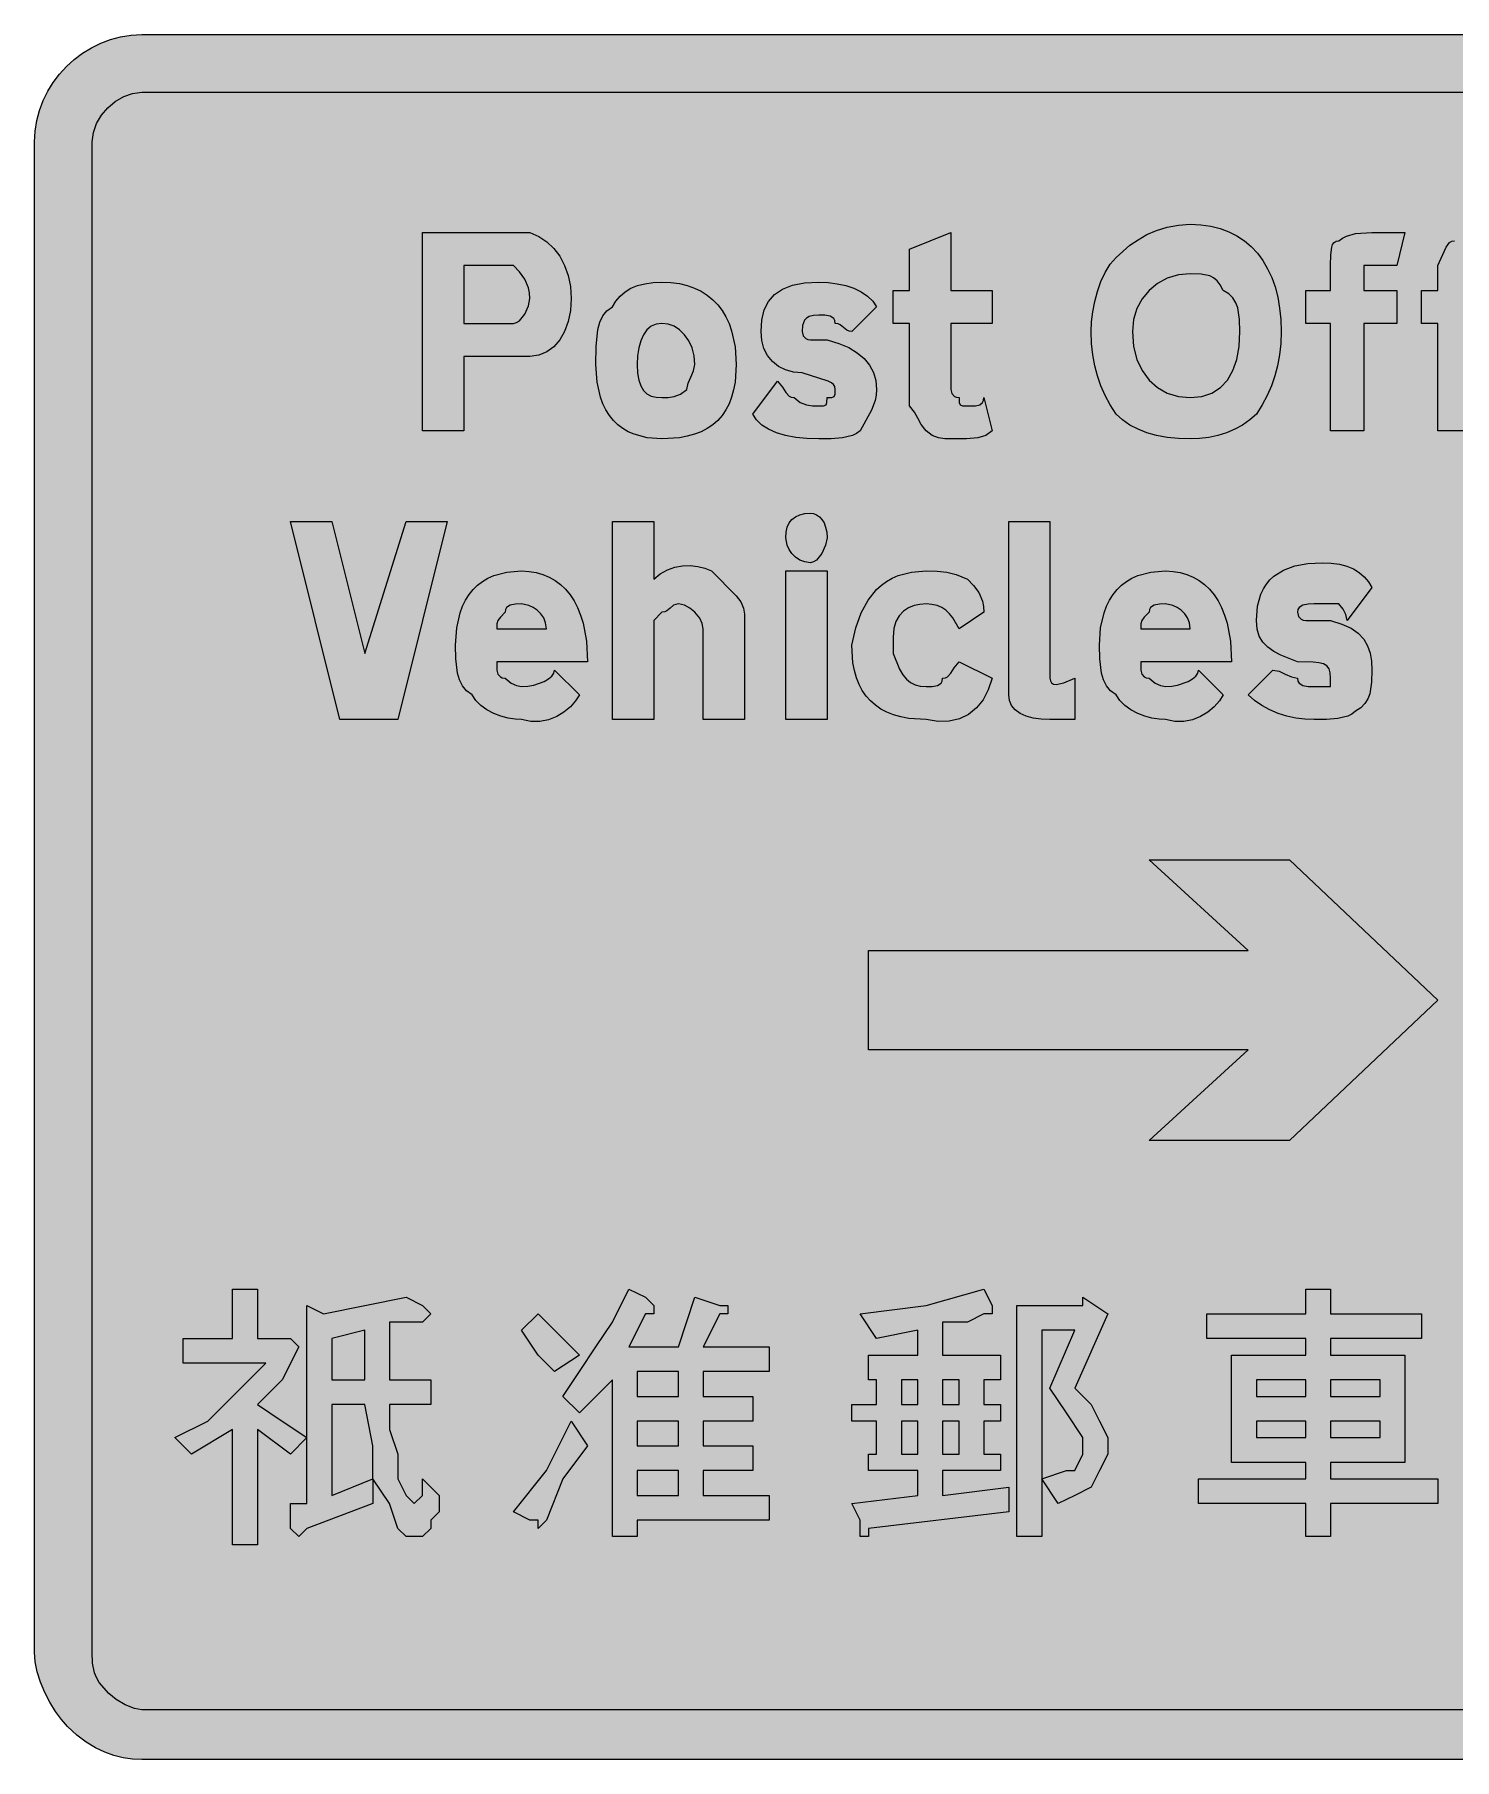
# Model space of a CAD drawing. Header units: metres. Extents: x 122 to 446, y 10 to 261.
# Drawn here: x 121.9 to 328.3, y 10.3 to 261.1 of the extents above; entities that cross this region are included whole.
import ezdxf

# ---------------------------------------------------------------- set-up
doc = ezdxf.new("R2010")
doc.units = ezdxf.units.M
doc.layers.add('FILL_BLACK_000000', color=7, linetype='Continuous', true_color=0x000000)
doc.layers.add('FILL_WHITE_FFFFFF', color=7, linetype='Continuous', true_color=0xffffff)

msp = doc.modelspace()

# ---------------------------------------------------------------- hatches: boundary and pattern name
at = {"layer": 'FILL_BLACK_000000', "true_color": 0x000000}
h = msp.add_hatch(color=7, dxfattribs=at)
h.dxf.hatch_style = 1
h.paths.add_polyline_path([(430.29, 261.12), (432.03, 261.01), (433.67, 260.71), (435.18, 260.23), (436.59, 259.62), (437.88, 258.89), (439.06, 258.08), (441.09, 256.32), (442.33, 254.97), (443.36, 253.62), (444.19, 252.27), (444.84, 250.92), (445.32, 249.57), (445.65, 248.22), (445.83, 246.87), (445.89, 245.52), (445.89, 25.92), (445.87, 24.31), (445.74, 22.92), (445.38, 21.53), (444.69, 19.92), (444.46, 18.83), (443.79, 17.52), (443.28, 16.85), (442.67, 16.21), (441.93, 15.62), (441.09, 15.12), (439.14, 13.32), (437.88, 12.42), (436.29, 11.52), (435.79, 11.12), (435.18, 10.83), (433.74, 10.47), (432.07, 10.34), (430.29, 10.32), (137.49, 10.32), (136.14, 10.38), (134.79, 10.56), (133.44, 10.89), (132.09, 11.37), (130.74, 12.02), (129.39, 12.85), (128.04, 13.88), (126.69, 15.12), (125.79, 16.13), (124.93, 17.31), (124.12, 18.64), (123.39, 20.07), (122.78, 21.55), (122.3, 23.05), (122, 24.52), (121.89, 25.92), (121.89, 245.52), (121.97, 247.08), (122.22, 248.6), (122.61, 250.08), (123.15, 251.5), (123.82, 252.86), (124.61, 254.15), (125.52, 255.35), (126.54, 256.47), (127.66, 257.49), (128.86, 258.4), (130.15, 259.19), (131.51, 259.86), (132.93, 260.4), (134.41, 260.79), (135.93, 261.04), (137.49, 261.12), (430.29, 261.12)])
h = msp.add_hatch(color=7, dxfattribs=at)
h.dxf.hatch_style = 1
h.paths.add_polyline_path([(292.87, 233.24), (294.23, 232.9), (295.5, 232.43), (296.67, 231.84), (297.76, 231.12), (298.75, 230.28), (299.64, 229.32), (300.43, 228.25), (301.13, 227.07), (301.72, 225.79), (302.21, 224.41), (302.59, 222.92), (302.87, 221.35), (303.03, 219.68), (303.09, 217.92), (303.03, 216.17), (302.86, 214.53), (302.58, 212.96), (302.19, 211.47), (301.68, 210.03), (301.07, 208.64), (300.33, 207.27), (299.49, 205.92), (298.54, 205.08), (297.48, 204.34), (296.35, 203.73), (295.14, 203.22), (293.88, 202.83), (292.57, 202.54), (291.24, 202.38), (289.89, 202.32), (288.15, 202.38), (286.52, 202.54), (285, 202.83), (283.59, 203.22), (282.3, 203.73), (281.12, 204.34), (280.05, 205.08), (279.09, 205.92), (278.25, 207.27), (277.52, 208.64), (276.9, 210.03), (276.39, 211.47), (276, 212.96), (275.72, 214.53), (275.55, 216.17), (275.49, 217.92), (275.55, 219.32), (275.72, 220.79), (276, 222.29), (276.39, 223.77), (276.9, 225.2), (277.52, 226.53), (278.25, 227.71), (279.09, 228.72), (281.12, 230.48), (282.3, 231.29), (283.59, 232.02), (285, 232.63), (286.52, 233.11), (288.15, 233.41), (289.89, 233.52), (291.42, 233.45), (292.87, 233.24)])
h.paths.add_polyline_path([(296.79, 221.37), (296.5, 222.13), (296.08, 222.81), (295.48, 223.42), (294.69, 223.92), (294.24, 224.71), (293.77, 225.31), (293.28, 225.73), (292.74, 226.02), (291.48, 226.28), (289.89, 226.32), (288.15, 226.16), (286.55, 225.68), (285.12, 224.93), (283.89, 223.92), (282.88, 222.69), (282.13, 221.26), (281.65, 219.66), (281.49, 217.92), (281.65, 215.78), (282.13, 213.89), (282.88, 212.25), (283.89, 210.87), (285.12, 209.78), (286.55, 208.98), (288.15, 208.49), (289.89, 208.32), (291.58, 208.49), (293.04, 208.98), (294.28, 209.78), (295.29, 210.87), (296.08, 212.25), (296.64, 213.89), (296.98, 215.78), (297.09, 217.92), (297.05, 219.7), (296.79, 221.37)], flags=16)
h = msp.add_hatch(color=7, dxfattribs=at)
h.dxf.hatch_style = 1
h.paths.add_polyline_path([(178.29, 203.52), (178.29, 232.32), (192.69, 232.32), (193.89, 232.32), (195.18, 231.76), (196.35, 230.99), (197.37, 230.02), (198.24, 228.87), (198.94, 227.55), (199.46, 226.08), (199.78, 224.46), (199.89, 222.72), (199.78, 220.98), (199.46, 219.38), (198.94, 217.95), (198.24, 216.72), (197.37, 215.71), (196.35, 214.96), (195.18, 214.48), (193.89, 214.32), (192.69, 214.32), (184.29, 214.32), (184.29, 203.52), (178.29, 203.52)])
h.paths.add_polyline_path([(191.49, 219.12), (191.94, 219.23), (192.37, 219.51), (193.14, 220.47), (193.68, 221.65), (193.89, 222.72), (193.84, 223.57), (193.68, 224.31), (193.14, 225.57), (192.37, 226.6), (191.49, 227.52), (190.29, 227.52), (184.29, 227.52), (184.29, 219.12), (190.29, 219.12), (191.49, 219.12)], flags=16)
h = msp.add_hatch(color=7, dxfattribs=at)
h.dxf.hatch_style = 1
h.paths.add_polyline_path([(261.09, 223.92), (261.09, 219.12), (255.09, 219.12), (255.09, 209.52), (255.24, 208.92), (255.6, 208.51), (255.89, 208.37), (256.29, 208.32), (256.31, 207.63), (256.44, 207.27), (256.8, 207.14), (257.49, 207.12), (258.69, 207.12), (259.29, 207.27), (259.7, 207.63), (259.84, 207.92), (259.89, 208.32), (261.09, 203.52), (260.15, 202.83), (258.99, 202.47), (257.38, 202.34), (255.09, 202.32), (254.19, 202.34), (253.29, 202.47), (252.39, 202.83), (251.49, 203.52), (250.78, 204.42), (250.29, 205.32), (249.8, 206.22), (249.09, 207.12), (249.09, 219.12), (246.69, 219.12), (246.69, 223.92), (249.09, 223.92), (249.09, 229.92), (255.09, 232.32), (255.09, 223.92), (261.09, 223.92)])
h = msp.add_hatch(color=7, dxfattribs=at)
h.dxf.hatch_style = 1
h.paths.add_polyline_path([(310.29, 203.52), (310.29, 219.12), (306.69, 219.12), (306.69, 223.92), (310.29, 223.92), (310.29, 227.52), (310.31, 229.09), (310.44, 230.22), (310.58, 230.61), (310.8, 230.89), (311.09, 231.06), (311.49, 231.12), (311.99, 231.52), (312.58, 231.81), (313.89, 232.17), (316.29, 232.32), (321.09, 232.32), (319.89, 227.52), (317.49, 227.52), (316.29, 227.52), (315.09, 227.52), (315.09, 226.32), (315.09, 223.92), (319.89, 223.92), (319.89, 219.12), (315.09, 219.12), (315.09, 203.52), (310.29, 203.52)])
h = msp.add_hatch(color=7, dxfattribs=at)
h.dxf.hatch_style = 1
h.paths.add_polyline_path([(325.89, 203.52), (325.89, 219.12), (323.49, 219.12), (323.49, 223.92), (325.89, 223.92), (325.89, 227.52), (327.09, 230.22), (327.58, 230.89), (327.89, 231.06), (328.29, 231.12), (329.21, 231.81), (330.24, 232.17), (331.5, 232.3), (333.09, 232.32), (337.89, 232.32), (336.69, 227.52), (334.29, 227.52), (333.09, 227.52), (331.89, 227.52), (331.89, 226.32), (331.89, 223.92), (336.69, 223.92), (336.69, 219.12), (331.89, 219.12), (331.89, 203.52), (325.89, 203.52)])
h = msp.add_hatch(color=7, dxfattribs=at)
h.dxf.hatch_style = 1
h.paths.add_polyline_path([(223.51, 209.45), (223.21, 208.39), (222.84, 207.42), (222.37, 206.54), (221.82, 205.74), (221.19, 205.02), (220.47, 204.39), (219.67, 203.84), (218.79, 203.37), (217.81, 202.99), (216.76, 202.7), (215.62, 202.49), (213.09, 202.32), (210.95, 202.49), (209.06, 202.99), (208.2, 203.37), (207.42, 203.84), (206.69, 204.39), (206.04, 205.02), (205.46, 205.74), (204.95, 206.54), (204.51, 207.42), (204.15, 208.39), (203.66, 210.59), (203.49, 213.12), (203.53, 215.78), (203.79, 218.22), (204.08, 219.28), (204.5, 220.21), (205.1, 220.96), (205.89, 221.52), (206.4, 222.36), (207.01, 223.09), (207.75, 223.71), (208.59, 224.22), (209.55, 224.61), (210.61, 224.89), (211.8, 225.06), (213.09, 225.12), (214.4, 225.06), (215.62, 224.9), (216.76, 224.63), (217.81, 224.26), (218.79, 223.79), (219.67, 223.22), (220.47, 222.56), (221.19, 221.82), (221.82, 220.99), (222.37, 220.08), (222.84, 219.09), (223.21, 218.03), (223.72, 215.7), (223.89, 213.12), (223.72, 210.59), (223.51, 209.45)])
h.paths.add_polyline_path([(217.48, 215.58), (217, 216.6), (216.39, 217.47), (215.66, 218.17), (214.85, 218.69), (213.99, 219.01), (213.09, 219.12), (212.25, 219.01), (211.52, 218.69), (210.9, 218.17), (210.39, 217.47), (210, 216.6), (209.72, 215.58), (209.55, 214.41), (209.49, 213.12), (209.55, 211.88), (209.72, 210.85), (210, 210.02), (210.39, 209.37), (210.9, 208.89), (211.51, 208.56), (212.25, 208.38), (213.09, 208.32), (213.99, 208.34), (214.89, 208.47), (215.79, 208.83), (216.69, 209.52), (216.88, 210.42), (217.29, 211.32), (217.7, 212.22), (217.89, 213.12), (217.78, 214.41), (217.48, 215.58)], flags=16)
h = msp.add_hatch(color=7, dxfattribs=at)
h.dxf.hatch_style = 1
h.paths.add_polyline_path([(244.24, 208.67), (244.08, 207.91), (243.54, 206.52), (241.89, 203.52), (241.39, 203.12), (240.78, 202.83), (239.34, 202.47), (237.67, 202.34), (235.89, 202.32), (234.15, 202.38), (232.53, 202.54), (231.06, 202.83), (229.74, 203.22), (228.59, 203.73), (227.62, 204.34), (226.85, 205.08), (226.29, 205.92), (229.89, 210.72), (230.6, 209.84), (231.09, 209.07), (231.58, 208.53), (231.89, 208.37), (232.29, 208.32), (233.19, 207.63), (234.09, 207.27), (234.99, 207.14), (235.89, 207.12), (236.58, 207.14), (236.94, 207.27), (237.07, 207.63), (237.09, 208.32), (237.78, 208.34), (238.14, 208.47), (238.27, 208.83), (238.29, 209.52), (238.23, 209.92), (238.05, 210.23), (237.72, 210.49), (237.24, 210.72), (233.49, 211.92), (232.2, 212.03), (231.03, 212.35), (230.01, 212.87), (229.14, 213.57), (228.44, 214.44), (227.92, 215.46), (227.6, 216.63), (227.49, 217.92), (227.6, 219.61), (227.96, 221.07), (228.57, 222.31), (229.44, 223.32), (230.6, 224.11), (232.05, 224.67), (233.81, 225.01), (235.89, 225.12), (237.24, 225.06), (238.55, 224.89), (239.81, 224.61), (240.99, 224.22), (242.05, 223.71), (242.98, 223.09), (243.73, 222.36), (244.29, 221.52), (240.69, 217.92), (240.29, 217.97), (239.98, 218.11), (239.49, 218.52), (239, 218.93), (238.69, 219.07), (238.29, 219.12), (238.24, 219.52), (238.08, 219.81), (237.54, 220.17), (236.77, 220.3), (235.89, 220.32), (235.1, 220.27), (234.5, 220.11), (234.08, 219.88), (233.79, 219.57), (233.53, 218.8), (233.49, 217.92), (233.64, 217.32), (234, 216.91), (234.29, 216.77), (234.69, 216.72), (237.09, 216.72), (238.78, 216.21), (240.24, 215.59), (241.48, 214.86), (242.49, 214.02), (243.28, 213.06), (243.84, 211.99), (244.18, 210.81), (244.29, 209.52), (244.24, 208.67)])
h = msp.add_hatch(color=7, dxfattribs=at)
h.dxf.hatch_style = 1
h.paths.add_polyline_path([(236.88, 186.85), (236.34, 185.67), (235.57, 184.71), (235.14, 184.43), (234.69, 184.32), (233.85, 184.43), (233.11, 184.71), (232.5, 185.14), (231.99, 185.67), (231.6, 186.25), (231.31, 186.85), (231.09, 187.92), (231.15, 188.76), (231.31, 189.49), (231.6, 190.11), (231.99, 190.62), (232.5, 191.01), (233.11, 191.29), (233.85, 191.46), (234.69, 191.52), (235.14, 191.46), (235.57, 191.29), (235.98, 191.01), (236.34, 190.62), (236.65, 190.11), (236.88, 189.49), (237.04, 188.76), (237.09, 187.92), (236.88, 186.85)])
h = msp.add_hatch(color=7, dxfattribs=at)
h.dxf.hatch_style = 1
h.paths.add_polyline_path([(169.89, 161.52), (166.29, 161.52), (159.09, 190.32), (165.09, 190.32), (169.89, 171.12), (175.89, 190.32), (181.89, 190.32), (174.69, 161.52), (169.89, 161.52)])
h = msp.add_hatch(color=7, dxfattribs=at)
h.dxf.hatch_style = 1
h.paths.add_polyline_path([(212.84, 182.71), (213.88, 183.29), (214.97, 183.67), (216.09, 183.87), (217.21, 183.9), (218.3, 183.78), (219.34, 183.51), (220.29, 183.12), (223.89, 179.52), (224.58, 178.62), (224.94, 177.72), (225.07, 176.82), (225.09, 175.92), (225.09, 161.52), (219.09, 161.52), (219.09, 174.72), (218.94, 175.47), (218.58, 176.24), (217.89, 177.12), (217.14, 177.72), (216.37, 178.13), (215.49, 178.32), (215.09, 178.27), (214.78, 178.13), (214.29, 177.72), (213.8, 177.31), (213.49, 177.17), (213.09, 177.12), (211.89, 175.92), (211.89, 174.72), (211.89, 161.52), (205.89, 161.52), (205.89, 190.32), (211.89, 190.32), (211.89, 181.92), (212.84, 182.71)])
h = msp.add_hatch(color=7, dxfattribs=at)
h.dxf.hatch_style = 1
h.paths.add_polyline_path([(269.49, 168.72), (269.49, 167.52), (269.55, 167.13), (269.72, 166.84), (270, 166.68), (270.39, 166.62), (271.52, 166.84), (273.09, 167.52), (273.09, 161.52), (271.89, 161.52), (269.49, 161.52), (268.2, 161.58), (267.03, 161.74), (266.01, 162.03), (265.14, 162.42), (264.44, 162.93), (263.92, 163.54), (263.6, 164.28), (263.49, 165.12), (263.49, 166.32), (263.49, 190.32), (269.49, 190.32), (269.49, 168.72)])
h = msp.add_hatch(color=7, dxfattribs=at)
h.dxf.hatch_style = 1
h.paths.add_polyline_path([(189.09, 168.72), (189.24, 168.12), (189.6, 167.71), (189.89, 167.57), (190.29, 167.52), (191.17, 166.83), (191.94, 166.47), (192.69, 166.32), (193.59, 166.37), (194.45, 166.53), (195.99, 167.07), (196.6, 167.43), (197.08, 167.84), (197.38, 168.27), (197.49, 168.72), (201.09, 165.12), (200.53, 164.23), (199.78, 163.38), (198.85, 162.61), (197.79, 161.97), (196.61, 161.5), (195.35, 161.24), (194.04, 161.23), (192.69, 161.52), (191.74, 161.58), (190.72, 161.74), (189.67, 162.03), (188.64, 162.42), (187.66, 162.93), (186.78, 163.54), (186.05, 164.28), (185.49, 165.12), (184.7, 165.68), (184.1, 166.41), (183.68, 167.29), (183.39, 168.27), (183.13, 170.35), (183.09, 172.32), (183.26, 174.85), (183.75, 177.04), (184.11, 178.02), (184.55, 178.9), (185.06, 179.7), (185.64, 180.42), (186.29, 181.05), (187.02, 181.6), (187.8, 182.07), (188.66, 182.44), (190.55, 182.95), (192.69, 183.12), (193.79, 183.06), (194.83, 182.9), (195.8, 182.62), (196.72, 182.24), (197.58, 181.75), (198.36, 181.16), (199.09, 180.46), (199.74, 179.67), (200.32, 178.78), (200.83, 177.79), (201.27, 176.7), (201.63, 175.53), (202.12, 172.9), (202.29, 169.92), (189.09, 169.92), (189.09, 168.72)])
h.paths.add_polyline_path([(196.18, 175.56), (195.9, 176.29), (195.47, 176.91), (194.94, 177.42), (194.36, 177.81), (193.76, 178.09), (192.69, 178.32), (191.81, 178.3), (191.04, 178.17), (190.5, 177.81), (190.34, 177.52), (190.29, 177.12), (189.6, 176.41), (189.24, 175.92), (189.11, 175.43), (189.09, 174.72), (196.29, 174.72), (196.18, 175.56)], flags=16)
h = msp.add_hatch(color=7, dxfattribs=at)
h.dxf.hatch_style = 1
h.paths.add_polyline_path([(231.09, 161.52), (231.09, 183.12), (237.09, 183.12), (237.09, 161.52), (231.09, 161.52)])
h = msp.add_hatch(color=7, dxfattribs=at)
h.dxf.hatch_style = 1
h.paths.add_polyline_path([(253.1, 183.1), (254.49, 182.97), (255.88, 182.61), (257.49, 181.92), (258.37, 181), (259.14, 179.97), (259.68, 178.71), (259.84, 177.97), (259.89, 177.12), (256.29, 174.72), (255.37, 176.29), (254.88, 176.91), (254.34, 177.42), (253.75, 177.81), (253.08, 178.09), (252.34, 178.26), (251.49, 178.32), (250.59, 178.26), (249.73, 178.08), (248.92, 177.75), (248.19, 177.27), (247.58, 176.62), (247.1, 175.79), (246.8, 174.76), (246.69, 173.52), (246.69, 172.32), (246.69, 171.12), (247.61, 168.85), (248.1, 168.02), (248.64, 167.37), (249.23, 166.89), (249.9, 166.56), (250.64, 166.38), (251.49, 166.32), (252.37, 166.34), (253.14, 166.47), (253.68, 166.83), (253.84, 167.12), (253.89, 167.52), (254.29, 167.57), (254.6, 167.73), (255.09, 168.27), (255.58, 169.04), (256.29, 169.92), (261.09, 167.52), (260.53, 165.83), (259.76, 164.39), (258.79, 163.2), (257.64, 162.27), (256.32, 161.63), (254.85, 161.28), (253.23, 161.24), (251.49, 161.52), (248.96, 161.69), (247.82, 161.9), (246.76, 162.19), (245.79, 162.57), (244.91, 163.04), (244.11, 163.59), (243.39, 164.22), (242.76, 164.94), (242.21, 165.74), (241.74, 166.62), (241.37, 167.59), (241.07, 168.65), (240.86, 169.79), (240.69, 172.32), (241.25, 174.85), (242.04, 177.04), (243.05, 178.9), (244.29, 180.42), (244.99, 181.05), (245.75, 181.6), (246.57, 182.07), (247.44, 182.44), (249.35, 182.95), (251.49, 183.12), (253.1, 183.1)])
h = msp.add_hatch(color=7, dxfattribs=at)
h.dxf.hatch_style = 1
h.paths.add_polyline_path([(282.69, 168.72), (282.84, 168.12), (283.2, 167.71), (283.49, 167.57), (283.89, 167.52), (284.77, 166.83), (285.54, 166.47), (286.29, 166.32), (287.19, 166.37), (288.05, 166.53), (289.59, 167.07), (290.2, 167.43), (290.68, 167.84), (290.98, 168.27), (291.09, 168.72), (294.69, 165.12), (294.13, 164.23), (293.38, 163.38), (292.45, 162.61), (291.39, 161.97), (290.21, 161.5), (288.95, 161.24), (287.64, 161.23), (286.29, 161.52), (285.34, 161.58), (284.32, 161.74), (283.27, 162.03), (282.24, 162.42), (281.26, 162.93), (280.38, 163.54), (279.65, 164.28), (279.09, 165.12), (278.3, 165.68), (277.7, 166.41), (277.28, 167.29), (276.99, 168.27), (276.73, 170.35), (276.69, 172.32), (276.86, 174.85), (277.35, 177.04), (277.71, 178.02), (278.15, 178.9), (278.66, 179.7), (279.24, 180.42), (279.89, 181.05), (280.62, 181.6), (281.4, 182.07), (282.26, 182.44), (284.15, 182.95), (286.29, 183.12), (287.39, 183.06), (288.43, 182.9), (289.4, 182.62), (290.32, 182.24), (291.18, 181.75), (291.96, 181.16), (292.69, 180.46), (293.34, 179.67), (293.92, 178.78), (294.43, 177.79), (294.87, 176.7), (295.23, 175.53), (295.72, 172.9), (295.89, 169.92), (282.69, 169.92), (282.69, 168.72)])
h.paths.add_polyline_path([(289.78, 175.56), (289.5, 176.29), (289.07, 176.91), (288.54, 177.42), (287.96, 177.81), (287.36, 178.09), (286.29, 178.32), (285.41, 178.3), (284.64, 178.17), (284.1, 177.81), (283.94, 177.52), (283.89, 177.12), (283.2, 176.41), (282.84, 175.92), (282.71, 175.43), (282.69, 174.72), (289.89, 174.72), (289.78, 175.56)], flags=16)
h = msp.add_hatch(color=7, dxfattribs=at)
h.dxf.hatch_style = 1
h.paths.add_polyline_path([(316.25, 166.94), (315.99, 165.27), (315.7, 164.51), (315.28, 163.83), (314.68, 163.22), (313.89, 162.72), (313.39, 162.32), (312.78, 162.03), (311.34, 161.67), (309.67, 161.54), (307.89, 161.52), (306.54, 161.58), (305.21, 161.74), (303.9, 162.03), (302.64, 162.42), (301.43, 162.93), (300.3, 163.54), (299.24, 164.28), (298.29, 165.12), (301.89, 168.72), (302.79, 168.53), (303.69, 168.12), (304.59, 167.71), (305.49, 167.52), (305.54, 167.12), (305.7, 166.83), (306.24, 166.47), (307.01, 166.34), (307.89, 166.32), (310.29, 166.32), (310.29, 167.52), (310.23, 168.31), (310.05, 168.91), (309.72, 169.33), (309.24, 169.62), (308.59, 169.79), (307.76, 169.88), (305.49, 169.92), (303.03, 170.86), (302.01, 171.4), (301.14, 172.02), (300.44, 172.76), (299.92, 173.63), (299.6, 174.68), (299.49, 175.92), (299.66, 178), (300.15, 179.76), (300.51, 180.53), (300.95, 181.21), (301.46, 181.83), (302.04, 182.37), (303.42, 183.24), (305.06, 183.85), (306.95, 184.21), (309.09, 184.32), (310.38, 184.26), (311.57, 184.09), (312.63, 183.81), (313.59, 183.42), (314.43, 182.91), (315.17, 182.29), (315.78, 181.56), (316.29, 180.72), (312.69, 175.92), (312.5, 176.8), (312.09, 177.57), (311.49, 178.32), (307.89, 178.32), (307.01, 178.3), (306.24, 178.17), (305.7, 177.81), (305.54, 177.52), (305.49, 177.12), (305.64, 176.52), (306, 176.11), (306.29, 175.97), (306.69, 175.92), (310.29, 175.92), (311.93, 175.41), (313.25, 174.79), (314.3, 174.06), (315.09, 173.22), (315.66, 172.26), (316.03, 171.19), (316.23, 170.01), (316.29, 168.72), (316.25, 166.94)])
h = msp.add_hatch(color=7, dxfattribs=at)
h.dxf.hatch_style = 1
h.paths.add_polyline_path([(325.89, 120.72), (304.29, 100.32), (283.89, 100.32), (298.29, 113.52), (243.09, 113.52), (243.09, 127.92), (298.29, 127.92), (283.89, 141.12), (304.29, 141.12), (325.89, 120.72)])
h = msp.add_hatch(color=7, dxfattribs=at)
h.dxf.hatch_style = 1
h.paths.add_polyline_path([(143.49, 71.52), (150.69, 71.52), (150.69, 78.72), (153.09, 78.72), (154.29, 78.72), (154.29, 77.52), (154.29, 76.32), (154.29, 71.52), (159.09, 71.52), (160.29, 70.32), (157.89, 65.52), (154.29, 61.92), (157.89, 59.52), (161.49, 57.12), (159.09, 54.72), (154.29, 58.32), (154.29, 41.52), (150.69, 41.52), (150.69, 58.32), (144.69, 54.72), (142.29, 57.12), (147.09, 59.52), (149.49, 61.92), (153.09, 65.52), (155.49, 67.92), (143.49, 67.92), (143.49, 71.52)])
h = msp.add_hatch(color=7, dxfattribs=at)
h.dxf.hatch_style = 1
h.paths.add_polyline_path([(208.29, 78.72), (210.69, 77.52), (211.89, 76.32), (211.89, 75.12), (210.69, 75.12), (208.29, 70.32), (215.49, 70.32), (217.89, 77.52), (221.49, 76.32), (222.69, 76.32), (222.69, 75.12), (221.49, 75.12), (219.09, 70.32), (228.69, 70.32), (228.69, 66.72), (219.09, 66.72), (219.09, 63.12), (226.29, 63.12), (226.29, 59.52), (219.09, 59.52), (219.09, 55.92), (226.29, 55.92), (226.29, 52.32), (219.09, 52.32), (219.09, 48.72), (228.69, 48.72), (228.69, 45.12), (209.49, 45.12), (209.49, 42.72), (205.89, 42.72), (205.89, 65.52), (201.09, 60.72), (198.69, 63.12), (201.09, 66.72), (203.49, 70.32), (205.89, 73.92), (208.29, 78.72)])
h.paths.add_polyline_path([(209.49, 55.92), (215.49, 55.92), (215.49, 59.52), (209.49, 59.52), (209.49, 55.92)], flags=16)
h.paths.add_polyline_path([(209.49, 66.72), (209.49, 63.12), (215.49, 63.12), (215.49, 66.72), (209.49, 66.72)], flags=16)
h.paths.add_polyline_path([(215.49, 52.32), (209.49, 52.32), (209.49, 48.72), (215.49, 48.72), (215.49, 52.32)], flags=16)
h = msp.add_hatch(color=7, dxfattribs=at)
h.dxf.hatch_style = 1
h.paths.add_polyline_path([(262.29, 65.52), (259.89, 65.52), (259.89, 61.92), (262.29, 61.92), (262.29, 59.52), (259.89, 59.52), (259.89, 54.72), (262.29, 54.72), (262.29, 52.32), (253.89, 52.32), (253.89, 48.72), (263.49, 49.92), (263.49, 46.32), (243.09, 43.92), (243.09, 42.72), (241.89, 42.72), (241.89, 43.92), (241.89, 45.12), (240.69, 47.52), (250.29, 48.72), (250.29, 52.32), (243.09, 52.32), (243.09, 54.72), (244.29, 54.72), (244.29, 59.52), (240.69, 59.52), (240.69, 61.92), (244.29, 61.92), (244.29, 65.52), (243.09, 65.52), (243.09, 69.12), (250.29, 69.12), (250.29, 72.72), (244.29, 71.52), (241.89, 75.12), (251.49, 76.32), (259.89, 78.72), (261.09, 76.32), (261.09, 75.12), (259.89, 75.12), (257.49, 73.92), (253.89, 73.92), (253.89, 69.12), (262.29, 69.12), (262.29, 65.52)])
h.paths.add_polyline_path([(256.29, 61.92), (256.29, 65.52), (253.89, 65.52), (253.89, 61.92), (256.29, 61.92)], flags=16)
h.paths.add_polyline_path([(247.89, 61.92), (250.29, 61.92), (250.29, 65.52), (247.89, 65.52), (247.89, 61.92)], flags=16)
h.paths.add_polyline_path([(253.89, 59.52), (253.89, 54.72), (256.29, 54.72), (256.29, 59.52), (253.89, 59.52)], flags=16)
h.paths.add_polyline_path([(250.29, 59.52), (247.89, 59.52), (247.89, 54.72), (250.29, 54.72), (250.29, 59.52)], flags=16)
h = msp.add_hatch(color=7, dxfattribs=at)
h.dxf.hatch_style = 1
h.paths.add_polyline_path([(310.29, 76.32), (310.29, 75.12), (323.49, 75.12), (323.49, 71.52), (310.29, 71.52), (310.29, 69.12), (321.09, 69.12), (321.09, 53.52), (310.29, 53.52), (310.29, 51.12), (325.89, 51.12), (325.89, 47.52), (310.29, 47.52), (310.29, 42.72), (306.69, 42.72), (306.69, 47.52), (291.09, 47.52), (291.09, 51.12), (306.69, 51.12), (306.69, 53.52), (295.89, 53.52), (295.89, 69.12), (306.69, 69.12), (306.69, 71.52), (292.29, 71.52), (292.29, 75.12), (306.69, 75.12), (306.69, 78.72), (310.29, 78.72), (310.29, 77.52), (310.29, 76.32)])
h.paths.add_polyline_path([(306.69, 63.12), (306.69, 65.52), (299.49, 65.52), (299.49, 63.12), (306.69, 63.12)], flags=16)
h.paths.add_polyline_path([(299.49, 57.12), (306.69, 57.12), (306.69, 59.52), (299.49, 59.52), (299.49, 57.12)], flags=16)
h.paths.add_polyline_path([(310.29, 65.52), (310.29, 63.12), (317.49, 63.12), (317.49, 65.52), (310.29, 65.52)], flags=16)
h.paths.add_polyline_path([(317.49, 59.52), (310.29, 59.52), (310.29, 57.12), (317.49, 57.12), (317.49, 59.52)], flags=16)
h = msp.add_hatch(color=7, dxfattribs=at)
h.dxf.hatch_style = 1
h.paths.add_polyline_path([(160.29, 42.72), (159.09, 43.92), (159.09, 47.52), (161.49, 47.52), (161.49, 76.32), (163.89, 75.12), (169.89, 76.32), (175.89, 77.52), (178.29, 76.32), (179.49, 75.12), (178.29, 73.92), (177.09, 73.92), (173.49, 73.92), (173.49, 65.52), (179.49, 65.52), (179.49, 61.92), (173.49, 61.92), (173.49, 58.32), (174.69, 54.72), (174.69, 51.12), (175.89, 48.72), (177.09, 47.52), (178.29, 48.72), (178.29, 51.12), (180.69, 48.72), (180.69, 46.32), (179.49, 45.12), (179.49, 43.92), (178.29, 42.72), (177.09, 42.72), (175.89, 42.72), (174.69, 43.92), (173.49, 47.52), (171.09, 51.12), (171.09, 47.52), (161.49, 43.92), (160.29, 42.72)])
h.paths.add_polyline_path([(171.09, 55.92), (169.89, 61.92), (165.09, 61.92), (165.09, 48.72), (171.09, 51.12), (171.09, 55.92)], flags=16)
h.paths.add_polyline_path([(169.89, 72.72), (165.09, 71.52), (165.09, 65.52), (169.89, 65.52), (169.89, 72.72)], flags=16)
h = msp.add_hatch(color=7, dxfattribs=at)
h.dxf.hatch_style = 1
h.paths.add_polyline_path([(264.69, 42.72), (264.69, 76.32), (274.29, 76.32), (274.29, 77.52), (277.89, 75.12), (273.09, 64.32), (275.49, 61.92), (276.69, 59.52), (277.89, 57.12), (277.89, 54.72), (276.69, 52.32), (275.49, 49.92), (273.09, 48.72), (270.69, 47.52), (268.29, 51.12), (268.29, 42.72), (264.69, 42.72)])
h.paths.add_polyline_path([(271.89, 52.32), (273.09, 52.32), (274.29, 54.72), (274.29, 57.12), (271.89, 60.72), (269.49, 64.32), (273.09, 72.72), (268.29, 72.72), (268.29, 51.12), (271.89, 52.32)], flags=16)
h = msp.add_hatch(color=7, dxfattribs=at)
h.dxf.hatch_style = 1
h.paths.add_polyline_path([(195.09, 69.12), (192.69, 72.72), (195.09, 75.12), (197.49, 72.72), (201.09, 69.12), (197.49, 66.72), (195.09, 69.12)])
h = msp.add_hatch(color=7, dxfattribs=at)
h.dxf.hatch_style = 1
h.paths.add_polyline_path([(196.29, 52.32), (199.89, 59.52), (202.29, 55.92), (198.69, 51.12), (196.29, 45.12), (195.09, 43.92), (195.09, 45.12), (193.89, 45.12), (191.49, 46.32), (196.29, 52.32)])
at = {"layer": 'FILL_WHITE_FFFFFF', "true_color": 0xffffff}
h = msp.add_hatch(color=7, dxfattribs=at)
h.dxf.hatch_style = 1
h.paths.add_polyline_path([(430.29, 252.72), (433.89, 252.72), (436.29, 250.32), (436.69, 250.27), (436.98, 250.11), (437.34, 249.57), (437.47, 248.8), (437.49, 247.92), (438.18, 247.21), (438.54, 246.72), (438.67, 246.23), (438.69, 245.52), (438.69, 25.92), (438.64, 25.07), (438.48, 24.31), (437.94, 22.92), (436.29, 19.92), (435.18, 19.04), (433.74, 18.27), (432.07, 17.73), (430.29, 17.52), (137.49, 17.52), (136.4, 17.73), (135.09, 18.27), (133.78, 19.04), (132.69, 19.92), (131.3, 21.53), (130.88, 22.24), (130.59, 22.92), (130.33, 24.31), (130.29, 25.92), (130.29, 245.52), (130.45, 246.86), (130.91, 248.16), (131.62, 249.38), (132.54, 250.47), (133.63, 251.39), (134.85, 252.1), (136.15, 252.56), (137.49, 252.72), (430.29, 252.72)])

# ---------------------------------------------------------------- linework, layer by layer
at = {"layer": 'FILL_BLACK_000000', "lineweight": 0, "true_color": 0x000000}
for points in [[(430.29, 10.32), (137.49, 10.32), (136.14, 10.38), (134.79, 10.56), (133.44, 10.89), (132.09, 11.37), (130.74, 12.02), (129.39, 12.85), (128.04, 13.88), (126.69, 15.12), (125.79, 16.13), (124.93, 17.31), (124.12, 18.64), (123.39, 20.07), (122.78, 21.55), (122.3, 23.05), (122, 24.52), (121.89, 25.92), (121.89, 245.52), (121.97, 247.08), (122.22, 248.6), (122.61, 250.08), (123.15, 251.5), (123.82, 252.86), (124.61, 254.15), (125.52, 255.35), (126.54, 256.47), (127.66, 257.49), (128.86, 258.4), (130.15, 259.19), (131.51, 259.86), (132.93, 260.4), (134.41, 260.79), (135.93, 261.04), (137.49, 261.12), (430.29, 261.12)], [(331.89, 203.52), (325.89, 203.52), (325.89, 219.12), (323.49, 219.12), (323.49, 223.92), (325.89, 223.92), (325.89, 227.52), (327.09, 230.22), (327.58, 230.89), (327.89, 231.06), (328.29, 231.12)]]:
    msp.add_lwpolyline(points, dxfattribs=at)
for points in [[(292.87, 233.24), (294.23, 232.9), (295.5, 232.43), (296.67, 231.84), (297.76, 231.12), (298.75, 230.28), (299.64, 229.32), (300.43, 228.25), (301.13, 227.07), (301.72, 225.79), (302.21, 224.41), (302.59, 222.92), (302.87, 221.35), (303.03, 219.68), (303.09, 217.92), (303.03, 216.17), (302.86, 214.53), (302.58, 212.96), (302.19, 211.47), (301.68, 210.03), (301.07, 208.64), (300.33, 207.27), (299.49, 205.92), (298.54, 205.08), (297.48, 204.34), (296.35, 203.73), (295.14, 203.22), (293.88, 202.83), (292.57, 202.54), (291.24, 202.38), (289.89, 202.32), (288.15, 202.38), (286.52, 202.54), (285, 202.83), (283.59, 203.22), (282.3, 203.73), (281.12, 204.34), (280.05, 205.08), (279.09, 205.92), (278.25, 207.27), (277.52, 208.64), (276.9, 210.03), (276.39, 211.47), (276, 212.96), (275.72, 214.53), (275.55, 216.17), (275.49, 217.92), (275.55, 219.32), (275.72, 220.79), (276, 222.29), (276.39, 223.77), (276.9, 225.2), (277.52, 226.53), (278.25, 227.71), (279.09, 228.72), (281.12, 230.48), (282.3, 231.29), (283.59, 232.02), (285, 232.63), (286.52, 233.11), (288.15, 233.41), (289.89, 233.52), (291.42, 233.45)], [(178.29, 203.52), (178.29, 232.32), (192.69, 232.32), (193.89, 232.32), (195.18, 231.76), (196.35, 230.99), (197.37, 230.02), (198.24, 228.87), (198.94, 227.55), (199.46, 226.08), (199.78, 224.46), (199.89, 222.72), (199.78, 220.98), (199.46, 219.38), (198.94, 217.95), (198.24, 216.72), (197.37, 215.71), (196.35, 214.96), (195.18, 214.48), (193.89, 214.32), (192.69, 214.32), (184.29, 214.32), (184.29, 203.52)], [(261.09, 223.92), (261.09, 219.12), (255.09, 219.12), (255.09, 209.52), (255.24, 208.92), (255.6, 208.51), (255.89, 208.37), (256.29, 208.32), (256.31, 207.63), (256.44, 207.27), (256.8, 207.14), (257.49, 207.12), (258.69, 207.12), (259.29, 207.27), (259.7, 207.63), (259.84, 207.92), (259.89, 208.32), (261.09, 203.52), (260.15, 202.83), (258.99, 202.47), (257.38, 202.34), (255.09, 202.32), (254.19, 202.34), (253.29, 202.47), (252.39, 202.83), (251.49, 203.52), (250.78, 204.42), (250.29, 205.32), (249.8, 206.22), (249.09, 207.12), (249.09, 219.12), (246.69, 219.12), (246.69, 223.92), (249.09, 223.92), (249.09, 229.92), (255.09, 232.32), (255.09, 223.92)], [(310.29, 203.52), (310.29, 219.12), (306.69, 219.12), (306.69, 223.92), (310.29, 223.92), (310.29, 227.52), (310.31, 229.09), (310.44, 230.22), (310.58, 230.61), (310.8, 230.89), (311.09, 231.06), (311.49, 231.12), (311.99, 231.52), (312.58, 231.81), (313.89, 232.17), (316.29, 232.32), (321.09, 232.32), (319.89, 227.52), (317.49, 227.52), (316.29, 227.52), (315.09, 227.52), (315.09, 226.32), (315.09, 223.92), (319.89, 223.92), (319.89, 219.12), (315.09, 219.12), (315.09, 203.52)], [(191.49, 219.12), (191.94, 219.23), (192.37, 219.51), (193.14, 220.47), (193.68, 221.65), (193.89, 222.72), (193.84, 223.57), (193.68, 224.31), (193.14, 225.57), (192.37, 226.6), (191.49, 227.52), (190.29, 227.52), (184.29, 227.52), (184.29, 219.12), (190.29, 219.12)], [(296.79, 221.37), (296.5, 222.13), (296.08, 222.81), (295.48, 223.42), (294.69, 223.92), (294.24, 224.71), (293.77, 225.31), (293.28, 225.73), (292.74, 226.02), (291.48, 226.28), (289.89, 226.32), (288.15, 226.16), (286.55, 225.68), (285.12, 224.93), (283.89, 223.92), (282.88, 222.69), (282.13, 221.26), (281.65, 219.66), (281.49, 217.92), (281.65, 215.78), (282.13, 213.89), (282.88, 212.25), (283.89, 210.87), (285.12, 209.78), (286.55, 208.98), (288.15, 208.49), (289.89, 208.32), (291.58, 208.49), (293.04, 208.98), (294.28, 209.78), (295.29, 210.87), (296.08, 212.25), (296.64, 213.89), (296.98, 215.78), (297.09, 217.92), (297.05, 219.7)], [(223.51, 209.45), (223.21, 208.39), (222.84, 207.42), (222.37, 206.54), (221.82, 205.74), (221.19, 205.02), (220.47, 204.39), (219.67, 203.84), (218.79, 203.37), (217.81, 202.99), (216.76, 202.7), (215.62, 202.49), (213.09, 202.32), (210.95, 202.49), (209.06, 202.99), (208.2, 203.37), (207.42, 203.84), (206.69, 204.39), (206.04, 205.02), (205.46, 205.74), (204.95, 206.54), (204.51, 207.42), (204.15, 208.39), (203.66, 210.59), (203.49, 213.12), (203.53, 215.78), (203.79, 218.22), (204.08, 219.28), (204.5, 220.21), (205.1, 220.96), (205.89, 221.52), (206.4, 222.36), (207.01, 223.09), (207.75, 223.71), (208.59, 224.22), (209.55, 224.61), (210.61, 224.89), (211.8, 225.06), (213.09, 225.12), (214.4, 225.06), (215.62, 224.9), (216.76, 224.63), (217.81, 224.26), (218.79, 223.79), (219.67, 223.22), (220.47, 222.56), (221.19, 221.82), (221.82, 220.99), (222.37, 220.08), (222.84, 219.09), (223.21, 218.03), (223.72, 215.7), (223.89, 213.12), (223.72, 210.59)], [(244.24, 208.67), (244.08, 207.91), (243.54, 206.52), (241.89, 203.52), (241.39, 203.12), (240.78, 202.83), (239.34, 202.47), (237.67, 202.34), (235.89, 202.32), (234.15, 202.38), (232.53, 202.54), (231.06, 202.83), (229.74, 203.22), (228.59, 203.73), (227.62, 204.34), (226.85, 205.08), (226.29, 205.92), (229.89, 210.72), (230.6, 209.84), (231.09, 209.07), (231.58, 208.53), (231.89, 208.37), (232.29, 208.32), (233.19, 207.63), (234.09, 207.27), (234.99, 207.14), (235.89, 207.12), (236.58, 207.14), (236.94, 207.27), (237.07, 207.63), (237.09, 208.32), (237.78, 208.34), (238.14, 208.47), (238.27, 208.83), (238.29, 209.52), (238.23, 209.92), (238.05, 210.23), (237.72, 210.49), (237.24, 210.72), (233.49, 211.92), (232.2, 212.03), (231.03, 212.35), (230.01, 212.87), (229.14, 213.57), (228.44, 214.44), (227.92, 215.46), (227.6, 216.63), (227.49, 217.92), (227.6, 219.61), (227.96, 221.07), (228.57, 222.31), (229.44, 223.32), (230.6, 224.11), (232.05, 224.67), (233.81, 225.01), (235.89, 225.12), (237.24, 225.06), (238.55, 224.89), (239.81, 224.61), (240.99, 224.22), (242.05, 223.71), (242.98, 223.09), (243.73, 222.36), (244.29, 221.52), (240.69, 217.92), (240.29, 217.97), (239.98, 218.11), (239.49, 218.52), (239, 218.93), (238.69, 219.07), (238.29, 219.12), (238.24, 219.52), (238.08, 219.81), (237.54, 220.17), (236.77, 220.3), (235.89, 220.32), (235.1, 220.27), (234.5, 220.11), (234.08, 219.88), (233.79, 219.57), (233.53, 218.8), (233.49, 217.92), (233.64, 217.32), (234, 216.91), (234.29, 216.77), (234.69, 216.72), (237.09, 216.72), (238.78, 216.21), (240.24, 215.59), (241.48, 214.86), (242.49, 214.02), (243.28, 213.06), (243.84, 211.99), (244.18, 210.81), (244.29, 209.52)], [(217.48, 215.58), (217, 216.6), (216.39, 217.47), (215.66, 218.17), (214.85, 218.69), (213.99, 219.01), (213.09, 219.12), (212.25, 219.01), (211.52, 218.69), (210.9, 218.17), (210.39, 217.47), (210, 216.6), (209.72, 215.58), (209.55, 214.41), (209.49, 213.12), (209.55, 211.88), (209.72, 210.85), (210, 210.02), (210.39, 209.37), (210.9, 208.89), (211.51, 208.56), (212.25, 208.38), (213.09, 208.32), (213.99, 208.34), (214.89, 208.47), (215.79, 208.83), (216.69, 209.52), (216.88, 210.42), (217.29, 211.32), (217.7, 212.22), (217.89, 213.12), (217.78, 214.41)], [(236.88, 186.85), (236.34, 185.67), (235.57, 184.71), (235.14, 184.43), (234.69, 184.32), (233.85, 184.43), (233.11, 184.71), (232.5, 185.14), (231.99, 185.67), (231.6, 186.25), (231.31, 186.85), (231.09, 187.92), (231.15, 188.76), (231.31, 189.49), (231.6, 190.11), (231.99, 190.62), (232.5, 191.01), (233.11, 191.29), (233.85, 191.46), (234.69, 191.52), (235.14, 191.46), (235.57, 191.29), (235.98, 191.01), (236.34, 190.62), (236.65, 190.11), (236.88, 189.49), (237.04, 188.76), (237.09, 187.92)], [(169.89, 161.52), (166.29, 161.52), (159.09, 190.32), (165.09, 190.32), (169.89, 171.12), (175.89, 190.32), (181.89, 190.32), (174.69, 161.52)], [(212.84, 182.71), (213.88, 183.29), (214.97, 183.67), (216.09, 183.87), (217.21, 183.9), (218.3, 183.78), (219.34, 183.51), (220.29, 183.12), (223.89, 179.52), (224.58, 178.62), (224.94, 177.72), (225.07, 176.82), (225.09, 175.92), (225.09, 161.52), (219.09, 161.52), (219.09, 174.72), (218.94, 175.47), (218.58, 176.24), (217.89, 177.12), (217.14, 177.72), (216.37, 178.13), (215.49, 178.32), (215.09, 178.27), (214.78, 178.13), (214.29, 177.72), (213.8, 177.31), (213.49, 177.17), (213.09, 177.12), (211.89, 175.92), (211.89, 174.72), (211.89, 161.52), (205.89, 161.52), (205.89, 190.32), (211.89, 190.32), (211.89, 181.92)], [(269.49, 168.72), (269.49, 167.52), (269.55, 167.13), (269.72, 166.84), (270, 166.68), (270.39, 166.62), (271.52, 166.84), (273.09, 167.52), (273.09, 161.52), (271.89, 161.52), (269.49, 161.52), (268.2, 161.58), (267.03, 161.74), (266.01, 162.03), (265.14, 162.42), (264.44, 162.93), (263.92, 163.54), (263.6, 164.28), (263.49, 165.12), (263.49, 166.32), (263.49, 190.32), (269.49, 190.32)], [(189.09, 168.72), (189.24, 168.12), (189.6, 167.71), (189.89, 167.57), (190.29, 167.52), (191.17, 166.83), (191.94, 166.47), (192.69, 166.32), (193.59, 166.37), (194.45, 166.53), (195.99, 167.07), (196.6, 167.43), (197.08, 167.84), (197.38, 168.27), (197.49, 168.72), (201.09, 165.12), (200.53, 164.23), (199.78, 163.38), (198.85, 162.61), (197.79, 161.97), (196.61, 161.5), (195.35, 161.24), (194.04, 161.23), (192.69, 161.52), (191.74, 161.58), (190.72, 161.74), (189.67, 162.03), (188.64, 162.42), (187.66, 162.93), (186.78, 163.54), (186.05, 164.28), (185.49, 165.12), (184.7, 165.68), (184.1, 166.41), (183.68, 167.29), (183.39, 168.27), (183.13, 170.35), (183.09, 172.32), (183.26, 174.85), (183.75, 177.04), (184.11, 178.02), (184.55, 178.9), (185.06, 179.7), (185.64, 180.42), (186.29, 181.05), (187.02, 181.6), (187.8, 182.07), (188.66, 182.44), (190.55, 182.95), (192.69, 183.12), (193.79, 183.06), (194.83, 182.9), (195.8, 182.62), (196.72, 182.24), (197.58, 181.75), (198.36, 181.16), (199.09, 180.46), (199.74, 179.67), (200.32, 178.78), (200.83, 177.79), (201.27, 176.7), (201.63, 175.53), (202.12, 172.9), (202.29, 169.92), (189.09, 169.92)], [(231.09, 161.52), (231.09, 183.12), (237.09, 183.12), (237.09, 161.52)], [(253.1, 183.1), (254.49, 182.97), (255.88, 182.61), (257.49, 181.92), (258.37, 181), (259.14, 179.97), (259.68, 178.71), (259.84, 177.97), (259.89, 177.12), (256.29, 174.72), (255.37, 176.29), (254.88, 176.91), (254.34, 177.42), (253.75, 177.81), (253.08, 178.09), (252.34, 178.26), (251.49, 178.32), (250.59, 178.26), (249.73, 178.08), (248.92, 177.75), (248.19, 177.27), (247.58, 176.62), (247.1, 175.79), (246.8, 174.76), (246.69, 173.52), (246.69, 172.32), (246.69, 171.12), (247.61, 168.85), (248.1, 168.02), (248.64, 167.37), (249.23, 166.89), (249.9, 166.56), (250.64, 166.38), (251.49, 166.32), (252.37, 166.34), (253.14, 166.47), (253.68, 166.83), (253.84, 167.12), (253.89, 167.52), (254.29, 167.57), (254.6, 167.73), (255.09, 168.27), (255.58, 169.04), (256.29, 169.92), (261.09, 167.52), (260.53, 165.83), (259.76, 164.39), (258.79, 163.2), (257.64, 162.27), (256.32, 161.63), (254.85, 161.28), (253.23, 161.24), (251.49, 161.52), (248.96, 161.69), (247.82, 161.9), (246.76, 162.19), (245.79, 162.57), (244.91, 163.04), (244.11, 163.59), (243.39, 164.22), (242.76, 164.94), (242.21, 165.74), (241.74, 166.62), (241.37, 167.59), (241.07, 168.65), (240.86, 169.79), (240.69, 172.32), (241.25, 174.85), (242.04, 177.04), (243.05, 178.9), (244.29, 180.42), (244.99, 181.05), (245.75, 181.6), (246.57, 182.07), (247.44, 182.44), (249.35, 182.95), (251.49, 183.12)], [(282.69, 168.72), (282.84, 168.12), (283.2, 167.71), (283.49, 167.57), (283.89, 167.52), (284.77, 166.83), (285.54, 166.47), (286.29, 166.32), (287.19, 166.37), (288.05, 166.53), (289.59, 167.07), (290.2, 167.43), (290.68, 167.84), (290.98, 168.27), (291.09, 168.72), (294.69, 165.12), (294.13, 164.23), (293.38, 163.38), (292.45, 162.61), (291.39, 161.97), (290.21, 161.5), (288.95, 161.24), (287.64, 161.23), (286.29, 161.52), (285.34, 161.58), (284.32, 161.74), (283.27, 162.03), (282.24, 162.42), (281.26, 162.93), (280.38, 163.54), (279.65, 164.28), (279.09, 165.12), (278.3, 165.68), (277.7, 166.41), (277.28, 167.29), (276.99, 168.27), (276.73, 170.35), (276.69, 172.32), (276.86, 174.85), (277.35, 177.04), (277.71, 178.02), (278.15, 178.9), (278.66, 179.7), (279.24, 180.42), (279.89, 181.05), (280.62, 181.6), (281.4, 182.07), (282.26, 182.44), (284.15, 182.95), (286.29, 183.12), (287.39, 183.06), (288.43, 182.9), (289.4, 182.62), (290.32, 182.24), (291.18, 181.75), (291.96, 181.16), (292.69, 180.46), (293.34, 179.67), (293.92, 178.78), (294.43, 177.79), (294.87, 176.7), (295.23, 175.53), (295.72, 172.9), (295.89, 169.92), (282.69, 169.92)], [(316.25, 166.94), (315.99, 165.27), (315.7, 164.51), (315.28, 163.83), (314.68, 163.22), (313.89, 162.72), (313.39, 162.32), (312.78, 162.03), (311.34, 161.67), (309.67, 161.54), (307.89, 161.52), (306.54, 161.58), (305.21, 161.74), (303.9, 162.03), (302.64, 162.42), (301.43, 162.93), (300.3, 163.54), (299.24, 164.28), (298.29, 165.12), (301.89, 168.72), (302.79, 168.53), (303.69, 168.12), (304.59, 167.71), (305.49, 167.52), (305.54, 167.12), (305.7, 166.83), (306.24, 166.47), (307.01, 166.34), (307.89, 166.32), (310.29, 166.32), (310.29, 167.52), (310.23, 168.31), (310.05, 168.91), (309.72, 169.33), (309.24, 169.62), (308.59, 169.79), (307.76, 169.88), (305.49, 169.92), (303.03, 170.86), (302.01, 171.4), (301.14, 172.02), (300.44, 172.76), (299.92, 173.63), (299.6, 174.68), (299.49, 175.92), (299.66, 178), (300.15, 179.76), (300.51, 180.53), (300.95, 181.21), (301.46, 181.83), (302.04, 182.37), (303.42, 183.24), (305.06, 183.85), (306.95, 184.21), (309.09, 184.32), (310.38, 184.26), (311.57, 184.09), (312.63, 183.81), (313.59, 183.42), (314.43, 182.91), (315.17, 182.29), (315.78, 181.56), (316.29, 180.72), (312.69, 175.92), (312.5, 176.8), (312.09, 177.57), (311.49, 178.32), (307.89, 178.32), (307.01, 178.3), (306.24, 178.17), (305.7, 177.81), (305.54, 177.52), (305.49, 177.12), (305.64, 176.52), (306, 176.11), (306.29, 175.97), (306.69, 175.92), (310.29, 175.92), (311.93, 175.41), (313.25, 174.79), (314.3, 174.06), (315.09, 173.22), (315.66, 172.26), (316.03, 171.19), (316.23, 170.01), (316.29, 168.72)], [(196.18, 175.56), (195.9, 176.29), (195.47, 176.91), (194.94, 177.42), (194.36, 177.81), (193.76, 178.09), (192.69, 178.32), (191.81, 178.3), (191.04, 178.17), (190.5, 177.81), (190.34, 177.52), (190.29, 177.12), (189.6, 176.41), (189.24, 175.92), (189.11, 175.43), (189.09, 174.72), (196.29, 174.72)], [(289.78, 175.56), (289.5, 176.29), (289.07, 176.91), (288.54, 177.42), (287.96, 177.81), (287.36, 178.09), (286.29, 178.32), (285.41, 178.3), (284.64, 178.17), (284.1, 177.81), (283.94, 177.52), (283.89, 177.12), (283.2, 176.41), (282.84, 175.92), (282.71, 175.43), (282.69, 174.72), (289.89, 174.72)], [(325.89, 120.72), (304.29, 100.32), (283.89, 100.32), (298.29, 113.52), (243.09, 113.52), (243.09, 127.92), (298.29, 127.92), (283.89, 141.12), (304.29, 141.12)], [(143.49, 71.52), (150.69, 71.52), (150.69, 78.72), (153.09, 78.72), (154.29, 78.72), (154.29, 77.52), (154.29, 76.32), (154.29, 71.52), (159.09, 71.52), (160.29, 70.32), (157.89, 65.52), (154.29, 61.92), (157.89, 59.52), (161.49, 57.12), (159.09, 54.72), (154.29, 58.32), (154.29, 41.52), (150.69, 41.52), (150.69, 58.32), (144.69, 54.72), (142.29, 57.12), (147.09, 59.52), (149.49, 61.92), (153.09, 65.52), (155.49, 67.92), (143.49, 67.92)], [(208.29, 78.72), (210.69, 77.52), (211.89, 76.32), (211.89, 75.12), (210.69, 75.12), (208.29, 70.32), (215.49, 70.32), (217.89, 77.52), (221.49, 76.32), (222.69, 76.32), (222.69, 75.12), (221.49, 75.12), (219.09, 70.32), (228.69, 70.32), (228.69, 66.72), (219.09, 66.72), (219.09, 63.12), (226.29, 63.12), (226.29, 59.52), (219.09, 59.52), (219.09, 55.92), (226.29, 55.92), (226.29, 52.32), (219.09, 52.32), (219.09, 48.72), (228.69, 48.72), (228.69, 45.12), (209.49, 45.12), (209.49, 42.72), (205.89, 42.72), (205.89, 65.52), (201.09, 60.72), (198.69, 63.12), (201.09, 66.72), (203.49, 70.32), (205.89, 73.92)], [(262.29, 65.52), (259.89, 65.52), (259.89, 61.92), (262.29, 61.92), (262.29, 59.52), (259.89, 59.52), (259.89, 54.72), (262.29, 54.72), (262.29, 52.32), (253.89, 52.32), (253.89, 48.72), (263.49, 49.92), (263.49, 46.32), (243.09, 43.92), (243.09, 42.72), (241.89, 42.72), (241.89, 43.92), (241.89, 45.12), (240.69, 47.52), (250.29, 48.72), (250.29, 52.32), (243.09, 52.32), (243.09, 54.72), (244.29, 54.72), (244.29, 59.52), (240.69, 59.52), (240.69, 61.92), (244.29, 61.92), (244.29, 65.52), (243.09, 65.52), (243.09, 69.12), (250.29, 69.12), (250.29, 72.72), (244.29, 71.52), (241.89, 75.12), (251.49, 76.32), (259.89, 78.72), (261.09, 76.32), (261.09, 75.12), (259.89, 75.12), (257.49, 73.92), (253.89, 73.92), (253.89, 69.12), (262.29, 69.12)], [(310.29, 76.32), (310.29, 75.12), (323.49, 75.12), (323.49, 71.52), (310.29, 71.52), (310.29, 69.12), (321.09, 69.12), (321.09, 53.52), (310.29, 53.52), (310.29, 51.12), (325.89, 51.12), (325.89, 47.52), (310.29, 47.52), (310.29, 42.72), (306.69, 42.72), (306.69, 47.52), (291.09, 47.52), (291.09, 51.12), (306.69, 51.12), (306.69, 53.52), (295.89, 53.52), (295.89, 69.12), (306.69, 69.12), (306.69, 71.52), (292.29, 71.52), (292.29, 75.12), (306.69, 75.12), (306.69, 78.72), (310.29, 78.72), (310.29, 77.52)], [(160.29, 42.72), (159.09, 43.92), (159.09, 47.52), (161.49, 47.52), (161.49, 76.32), (163.89, 75.12), (169.89, 76.32), (175.89, 77.52), (178.29, 76.32), (179.49, 75.12), (178.29, 73.92), (177.09, 73.92), (173.49, 73.92), (173.49, 65.52), (179.49, 65.52), (179.49, 61.92), (173.49, 61.92), (173.49, 58.32), (174.69, 54.72), (174.69, 51.12), (175.89, 48.72), (177.09, 47.52), (178.29, 48.72), (178.29, 51.12), (180.69, 48.72), (180.69, 46.32), (179.49, 45.12), (179.49, 43.92), (178.29, 42.72), (177.09, 42.72), (175.89, 42.72), (174.69, 43.92), (173.49, 47.52), (171.09, 51.12), (171.09, 47.52), (161.49, 43.92)], [(264.69, 42.72), (264.69, 76.32), (274.29, 76.32), (274.29, 77.52), (277.89, 75.12), (273.09, 64.32), (275.49, 61.92), (276.69, 59.52), (277.89, 57.12), (277.89, 54.72), (276.69, 52.32), (275.49, 49.92), (273.09, 48.72), (270.69, 47.52), (268.29, 51.12), (268.29, 42.72)], [(195.09, 69.12), (192.69, 72.72), (195.09, 75.12), (197.49, 72.72), (201.09, 69.12), (197.49, 66.72)], [(169.89, 72.72), (165.09, 71.52), (165.09, 65.52), (169.89, 65.52)], [(271.89, 52.32), (273.09, 52.32), (274.29, 54.72), (274.29, 57.12), (271.89, 60.72), (269.49, 64.32), (273.09, 72.72), (268.29, 72.72), (268.29, 51.12)], [(209.49, 66.72), (209.49, 63.12), (215.49, 63.12), (215.49, 66.72)], [(247.89, 61.92), (250.29, 61.92), (250.29, 65.52), (247.89, 65.52)], [(256.29, 61.92), (256.29, 65.52), (253.89, 65.52), (253.89, 61.92)], [(306.69, 63.12), (306.69, 65.52), (299.49, 65.52), (299.49, 63.12)], [(310.29, 65.52), (310.29, 63.12), (317.49, 63.12), (317.49, 65.52)], [(171.09, 55.92), (169.89, 61.92), (165.09, 61.92), (165.09, 48.72), (171.09, 51.12)], [(196.29, 52.32), (199.89, 59.52), (202.29, 55.92), (198.69, 51.12), (196.29, 45.12), (195.09, 43.92), (195.09, 45.12), (193.89, 45.12), (191.49, 46.32)], [(209.49, 55.92), (215.49, 55.92), (215.49, 59.52), (209.49, 59.52)], [(250.29, 59.52), (247.89, 59.52), (247.89, 54.72), (250.29, 54.72)], [(253.89, 59.52), (253.89, 54.72), (256.29, 54.72), (256.29, 59.52)], [(299.49, 57.12), (306.69, 57.12), (306.69, 59.52), (299.49, 59.52)], [(317.49, 59.52), (310.29, 59.52), (310.29, 57.12), (317.49, 57.12)], [(215.49, 52.32), (209.49, 52.32), (209.49, 48.72), (215.49, 48.72)]]:
    msp.add_lwpolyline(points, close=True, dxfattribs=at)
at = {"layer": 'FILL_WHITE_FFFFFF', "lineweight": 0, "true_color": 0x000000}
msp.add_lwpolyline([(430.29, 17.52), (137.49, 17.52), (136.4, 17.73), (135.09, 18.27), (133.78, 19.04), (132.69, 19.92), (131.3, 21.53), (130.88, 22.24), (130.59, 22.92), (130.33, 24.31), (130.29, 25.92), (130.29, 245.52), (130.45, 246.86), (130.91, 248.16), (131.62, 249.38), (132.54, 250.47), (133.63, 251.39), (134.85, 252.1), (136.15, 252.56), (137.49, 252.72), (430.29, 252.72)], dxfattribs=at)

doc.saveas('drawing.dxf')
